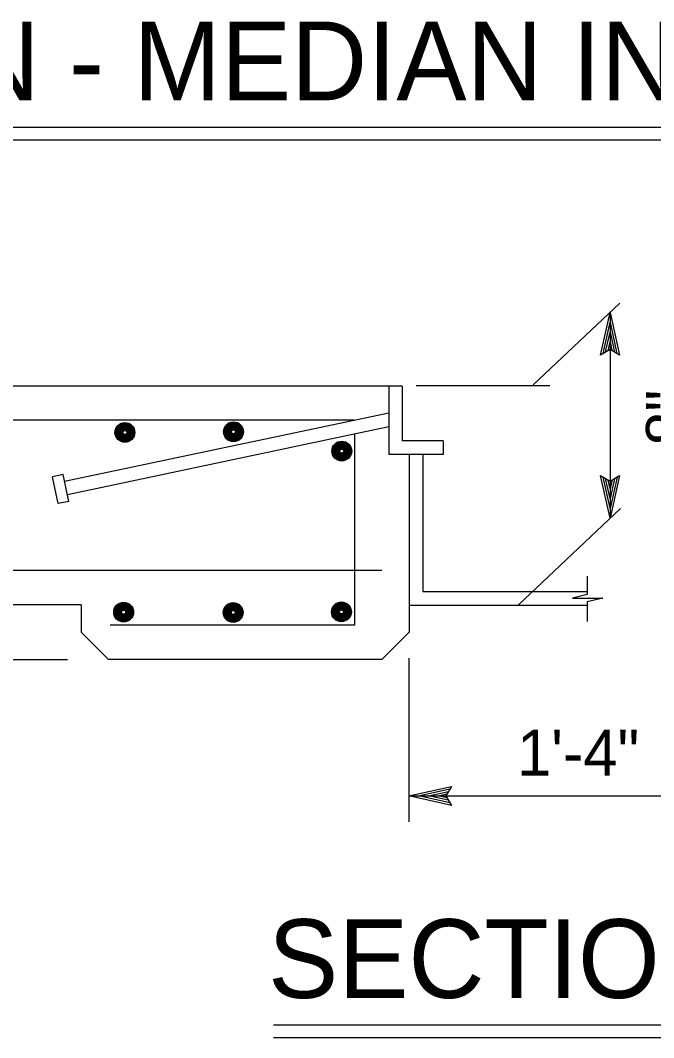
# Model space of a CAD drawing. Extents: x 0 to 2.83, y 0 to 1.83.
# Drawn here: x 0.3701 to 0.531, y 1.0014 to 1.2599 of the extents above; entities that cross this region are included whole.
import ezdxf

# ---------------------------------------------------------------- set-up
doc = ezdxf.new("R2010")
doc.units = 0
for name, color, linetype in [('212 Leaders and Dim Lines', 7, 'Continuous'), ('214 Text and Titles', 7, 'Continuous'), ('216 Rebar', 7, 'Continuous'), ('220 Structural Steel', 7, 'Continuous'), ('241 Concrete', 7, 'Continuous')]:
    doc.layers.add(name, color=color, linetype=linetype)

msp = doc.modelspace()

# ---------------------------------------------------------------- linework, layer by layer
at = {"layer": '212 Leaders and Dim Lines'}
for p, q in [((0.5004496653736593, 1.1672451991578567), (0.5224474889154557, 1.1880094385606952)), ((0.5175229947862632, 1.1747976212000963), (0.5199475125487377, 1.185647256166945)), ((0.5199475125487377, 1.185647256166945), (0.5199475125487377, 1.133377409087466)), ((0.5199475125487377, 1.185647256166945), (0.5199475125487377, 1.185647256166945)), ((0.5199475125487377, 1.185647256166945), (0.5223523454579303, 1.1747976212000963)), ((0.5181660333267848, 1.1751913182657214), (0.519944231739857, 1.183153841417987)), ((0.5199507933576177, 1.1831341565647056), (0.5217027452996489, 1.1752208455456432)), ((0.5188156334850654, 1.175611261802388), (0.519940950930977, 1.180650584242388)), ((0.519940950930977, 1.180650584242388), (0.5210728299946487, 1.1755423648159036)), ((0.5199475125487377, 1.1762444579162683), (0.5175229947862632, 1.1747976212000963)), ((0.5194455487900655, 1.1759295002637684), (0.519940950930977, 1.1781538886845495)), ((0.519940950930977, 1.1781538886845495), (0.5204265106452471, 1.1759688699703308)), ((0.5223523454579303, 1.1747976212000963), (0.5199475125487377, 1.1762444579162683)), ((0.5175229947862632, 1.1747976212000963), (0.5175229947862632, 1.1747976212000963)), ((0.5223490646490495, 1.1747976212000963), (0.5223490646490495, 1.1747976212000963)), ((0.4706730439768879, 1.1670975627582474), (0.5046392583136855, 1.1670975627582474)), ((0.5199475125487377, 1.133377409087466), (0.5175393988306645, 1.144227044054315)), ((0.5175393988306645, 1.144227044054315), (0.5175393988306645, 1.144227044054315)), ((0.5175393988306645, 1.144227044054315), (0.5199475125487377, 1.1427802073381432)), ((0.519940950930977, 1.1358937894985859), (0.5181889989889451, 1.143803819708768)), ((0.5199507933576177, 1.1383740810120233), (0.5188189142939461, 1.1434823004385077)), ((0.5199507933576177, 1.140870776569862), (0.5194685144522267, 1.1430590760929609)), ((0.5199475125487377, 1.1427802073381432), (0.5223687495023308, 1.144227044054315)), ((0.5223687495023308, 1.144227044054315), (0.5199475125487377, 1.133377409087466)), ((0.52172571096181, 1.1438366277975704), (0.5199475125487377, 1.1358741046453047)), ((0.5210761108035294, 1.1434134034520236), (0.5199507933576177, 1.1383740810120233)), ((0.5204494763074091, 1.1430951649906431), (0.5199507933576177, 1.140870776569862)), ((0.5223687495023308, 1.144227044054315), (0.5223687495023308, 1.144227044054315)), ((0.4965651876594921, 1.1113074077503047), (0.5225984061239457, 1.1358773854541848)), ((0.5199475125487377, 1.133377409087466), (0.5199475125487377, 1.133377409087466)), ((0.20525888637691403, 1.0974886407468671), (0.38208464259350305, 1.0974886407468671)), ((0.46877017482636757, 1.097787194354966), (0.46877017482636757, 1.056258715549289)), ((0.46877017482636757, 1.0628334565452264), (0.479619809793217, 1.0652382894544192)), ((0.479619809793217, 1.0652382894544192), (0.4781729730770449, 1.0628334565452264)), ((0.479619809793217, 1.065235008645539), (0.479619809793217, 1.065235008645539)), ((0.46877017482636757, 1.0628334565452264), (0.6615078541119663, 1.0628334565452264)), ((0.479619809793217, 1.0604089387827527), (0.46877017482636757, 1.0628334565452264)), ((0.46877017482636757, 1.0628334565452264), (0.46877017482636757, 1.0628334565452264)), ((0.4792293935364715, 1.0610519773232736), (0.47126687038420556, 1.062830175736346)), ((0.4712865552374868, 1.0628367373541068), (0.47919658544766974, 1.064588689296138)), ((0.4737668467509251, 1.062826894927466), (0.4788750661774093, 1.0639620548000182)), ((0.47880616919092506, 1.0617015774815546), (0.4737668467509251, 1.062826894927466)), ((0.4762635423087639, 1.062826894927466), (0.4784518418318629, 1.063312454641737)), ((0.4784879307295446, 1.0623314927865548), (0.4762635423087639, 1.062826894927466)), ((0.4781729730770449, 1.0628334565452264), (0.479619809793217, 1.0604089387827527)), ((0.479619809793217, 1.0604089387827527), (0.479619809793217, 1.0604089387827527))]:
    msp.add_line(p, q, dxfattribs=at)
at = {"layer": '214 Text and Titles'}
for p, q in [((0.3065106601133011, 1.2327469328606033), (0.8091024227386437, 1.2327469328606033)), ((0.3065106601133011, 1.2295021411939369), (0.8091023761796176, 1.2295021411939369)), ((0.43439643064623346, 1.0046194072997052), (0.6500196945351223, 1.0046194072997052)), ((0.43439643064623346, 1.0013746156330385), (0.6500196945351223, 1.0013746156330385))]:
    msp.add_line(p, q, dxfattribs=at)
at = {"layer": '216 Rebar'}
for p, q in [((0.45492516135188876, 1.1582557828260858), (0.3230596100296752, 1.1582557828260858)), ((0.4550039007650137, 1.1547223516621015), (0.4550039007650137, 1.1061729418527784)), ((0.46194609235553474, 1.1200606058427005), (0.3227938645103778, 1.1200606058427005)), ((0.4550039007650137, 1.1061729418527784), (0.3928620997649874, 1.1061729418527784)), ((0.46194609235553474, 1.0974919215557475), (0.3925012107881646, 1.0974919215557475))]:
    msp.add_line(p, q, dxfattribs=at)
for centre, radius in [((0.39664126351409984, 1.1551770717728984), 0.00251966122), ((0.39664126351409984, 1.1551770717728984), 0.002393678159), ((0.39664126351409984, 1.1551770717728984), 0.0022676950979999997), ((0.39664126351409984, 1.1551770717728984), 0.002141712037), ((0.39664126351409984, 1.1551770717728984), 0.0020157289759999996), ((0.39664126351409984, 1.1551770717728984), 0.001889745915), ((0.39664126351409984, 1.1551770717728984), 0.001763762854), ((0.39664126351409984, 1.1551770717728984), 0.001637779793), ((0.39664126351409984, 1.1551770717728984), 0.001511796732), ((0.39664126351409984, 1.1551770717728984), 0.001385813671), ((0.39664126351409984, 1.1551770717728984), 0.00125983061), ((0.39664126351409984, 1.1551770717728984), 0.0011338475489999999), ((0.39664126351409984, 1.1551770717728984), 0.0010078644879999998), ((0.39664126351409984, 1.1551770717728984), 0.000881881427), ((0.39664126351409984, 1.1551770717728984), 0.000755898366), ((0.39664126351409984, 1.1551770717728984), 0.000629915305), ((0.39664126351409984, 1.1551770717728984), 0.0005039322439999999), ((0.42424106821885166, 1.1553352067609246), 0.00251966122), ((0.42424106821885166, 1.1553352067609246), 0.002393678159), ((0.42424106821885166, 1.1553352067609246), 0.0022676950979999997), ((0.42424106821885166, 1.1553352067609246), 0.002141712037), ((0.42424106821885166, 1.1553352067609246), 0.0020157289759999996), ((0.42424106821885166, 1.1553352067609246), 0.001889745915), ((0.42424106821885166, 1.1553352067609246), 0.001763762854), ((0.42424106821885166, 1.1553352067609246), 0.001637779793), ((0.42424106821885166, 1.1553352067609246), 0.001511796732), ((0.42424106821885166, 1.1553352067609246), 0.001385813671), ((0.42424106821885166, 1.1553352067609246), 0.00125983061), ((0.42424106821885166, 1.1553352067609246), 0.0011338475489999999), ((0.42424106821885166, 1.1553352067609246), 0.0010078644879999998), ((0.42424106821885166, 1.1553352067609246), 0.000881881427), ((0.42424106821885166, 1.1553352067609246), 0.000755898366), ((0.42424106821885166, 1.1553352067609246), 0.000629915305), ((0.42424106821885166, 1.1553352067609246), 0.0005039322439999999), ((0.4517614773487035, 1.1504267885952446), 0.00251966122), ((0.4517614773487035, 1.1504267885952446), 0.002393678159), ((0.4517614773487035, 1.1504267885952446), 0.0022676950979999997), ((0.4517614773487035, 1.1504267885952446), 0.002141712037), ((0.4517614773487035, 1.1504267885952446), 0.0020157289759999996), ((0.4517614773487035, 1.1504267885952446), 0.001889745915), ((0.4517614773487035, 1.1504267885952446), 0.001763762854), ((0.4517614773487035, 1.1504267885952446), 0.001637779793), ((0.4517614773487035, 1.1504267885952446), 0.001511796732), ((0.4517614773487035, 1.1504267885952446), 0.001385813671), ((0.4517614773487035, 1.1504267885952446), 0.00125983061), ((0.4517614773487035, 1.1504267885952446), 0.0011338475489999999), ((0.4517614773487035, 1.1504267885952446), 0.0010078644879999998), ((0.4517614773487035, 1.1504267885952446), 0.000881881427), ((0.4517614773487035, 1.1504267885952446), 0.000755898366), ((0.4517614773487035, 1.1504267885952446), 0.000629915305), ((0.4517614773487035, 1.1504267885952446), 0.0005039322439999999), ((0.3963240092953832, 1.1094960731675416), 0.00251966122), ((0.3963240092953832, 1.1094960731675416), 0.002393678159), ((0.3963240092953832, 1.1094960731675416), 0.0022676950979999997), ((0.3963240092953832, 1.1094960731675416), 0.002141712037), ((0.4241616726439509, 1.1094166775926406), 0.00251966122), ((0.4241616726439509, 1.1094166775926406), 0.002393678159), ((0.4241616726439509, 1.1094166775926406), 0.0022676950979999997), ((0.4516820817738019, 1.1095751406615546), 0.00251966122), ((0.4516820817738019, 1.1095751406615546), 0.002393678159), ((0.4516820817738019, 1.1095751406615546), 0.0022676950979999997), ((0.4516820817738019, 1.1095751406615546), 0.002141712037), ((0.3963240092953832, 1.1094960731675416), 0.0020157289759999996), ((0.3963240092953832, 1.1094960731675416), 0.001889745915), ((0.3963240092953832, 1.1094960731675416), 0.001763762854), ((0.3963240092953832, 1.1094960731675416), 0.001637779793), ((0.3963240092953832, 1.1094960731675416), 0.001511796732), ((0.3963240092953832, 1.1094960731675416), 0.001385813671), ((0.3963240092953832, 1.1094960731675416), 0.00125983061), ((0.3963240092953832, 1.1094960731675416), 0.0011338475489999999), ((0.3963240092953832, 1.1094960731675416), 0.0010078644879999998), ((0.3963240092953832, 1.1094960731675416), 0.000881881427), ((0.3963240092953832, 1.1094960731675416), 0.000755898366), ((0.3963240092953832, 1.1094960731675416), 0.000629915305), ((0.3963240092953832, 1.1094960731675416), 0.0005039322439999999), ((0.4241616726439509, 1.1094166775926406), 0.002141712037), ((0.4241616726439509, 1.1094166775926406), 0.0020157289759999996), ((0.4241616726439509, 1.1094166775926406), 0.001889745915), ((0.4241616726439509, 1.1094166775926406), 0.001763762854), ((0.4241616726439509, 1.1094166775926406), 0.001637779793), ((0.4241616726439509, 1.1094166775926406), 0.001511796732), ((0.4241616726439509, 1.1094166775926406), 0.001385813671), ((0.4241616726439509, 1.1094166775926406), 0.00125983061), ((0.4241616726439509, 1.1094166775926406), 0.0011338475489999999), ((0.4241616726439509, 1.1094166775926406), 0.0010078644879999998), ((0.4241616726439509, 1.1094166775926406), 0.000881881427), ((0.4241616726439509, 1.1094166775926406), 0.000755898366), ((0.4241616726439509, 1.1094166775926406), 0.000629915305), ((0.4241616726439509, 1.1094166775926406), 0.0005039322439999999), ((0.4516820817738019, 1.1095751406615546), 0.0020157289759999996), ((0.4516820817738019, 1.1095751406615546), 0.001889745915), ((0.4516820817738019, 1.1095751406615546), 0.001763762854), ((0.4516820817738019, 1.1095751406615546), 0.001637779793), ((0.4516820817738019, 1.1095751406615546), 0.001511796732), ((0.4516820817738019, 1.1095751406615546), 0.001385813671), ((0.4516820817738019, 1.1095751406615546), 0.00125983061), ((0.4516820817738019, 1.1095751406615546), 0.0011338475489999999), ((0.4516820817738019, 1.1095751406615546), 0.0010078644879999998), ((0.4516820817738019, 1.1095751406615546), 0.000881881427), ((0.4516820817738019, 1.1095751406615546), 0.000755898366), ((0.4516820817738019, 1.1095751406615546), 0.000629915305), ((0.4516820817738019, 1.1095751406615546), 0.0005039322439999999)]:
    msp.add_circle(centre, radius, dxfattribs=at)
at = {"layer": '220 Structural Steel'}
for p, q in [((0.4636849210620445, 1.166933522314237), (0.4636849210620445, 1.1495747625290547)), ((0.46715601685730507, 1.166933522314237), (0.46715601685730507, 1.1530458583243148)), ((0.4636849210620445, 1.1600995974167632), (0.3813300565510556, 1.1427408376315806)), ((0.4636914826798052, 1.1565530430172577), (0.3820452728869406, 1.1393419196316847)), ((0.47757258505196654, 1.1530458583243148), (0.46715601685730507, 1.1530458583243148)), ((0.47757258505196654, 1.1530458583243148), (0.47757258505196654, 1.1495747625290547)), ((0.47757258505196654, 1.1495747625290547), (0.4636849210620445, 1.1495747625290547)), ((0.4723626605501962, 1.1495747625290547), (0.4723626605501962, 1.114778503545565)), ((0.380969167574232, 1.1444402966315286), (0.3782526578214197, 1.1438661550774922)), ((0.3796830904931905, 1.1370715998865808), (0.3782526578214197, 1.1438661550774922)), ((0.3824028810548827, 1.1376424606317368), (0.380969167574232, 1.1444402966315286)), ((0.3824028810548827, 1.1376424606317368), (0.3796830904931905, 1.1370715998865808)), ((0.5141536040662896, 1.118682666113013), (0.5141536040662896, 1.113958301325513)), ((0.4723626605501962, 1.114778503545565), (0.5141536040662896, 1.114778503545565)), ((0.5141536040662896, 1.113958301325513), (0.5104397284138936, 1.1130593596923357)), ((0.5104397284138936, 1.1130593596923357), (0.5181069787669411, 1.1130593596923357)), ((0.5181069787669411, 1.1130593596923357), (0.5141536040662896, 1.1120882402637944)), ((0.5141536040662896, 1.1120882402637944), (0.5141536040662896, 1.1071046915747578)), ((0.46904904358118477, 1.1113074077503047), (0.5141536040662896, 1.1113074077503047))]:
    msp.add_line(p, q, dxfattribs=at)
at = {"layer": '241 Concrete'}
for p, q in [((0.46715601685730507, 1.166933522314237), (0.3230596100296752, 1.166933522314237)), ((0.4688915647549349, 1.1495747625290547), (0.4688915647549349, 1.1044341131462683)), ((0.3855590191976435, 1.1113795855456692), (0.3227938645103778, 1.1113795855456692)), ((0.3855590191976435, 1.1113795855456692), (0.3855590191976435, 1.1044341131462683)), ((0.3925012107881646, 1.0974919215557475), (0.3855590191976435, 1.1044341131462683)), ((0.4688915647549349, 1.1044341131462683), (0.46194609235553474, 1.0974919215557475))]:
    msp.add_line(p, q, dxfattribs=at)

# ---------------------------------------------------------------- texts
at = {"layer": '212 Leaders and Dim Lines'}
msp.add_text('8"', height=0.01166655703418261, rotation=90, dxfattribs=at).set_placement((0.5407439663297992, 1.1518088645522713))
msp.add_text('1\'-4"', height=0.01166655703418261, dxfattribs=at).set_placement((0.4963180417922578, 1.0679527842332663))
at = {"layer": '214 Text and Titles'}
for s, p in [('PLAN - MEDIAN INSTALLATION', (0.30514041633822975, 1.2395885992305622)), ('SECTION C-C', (0.43302618687116207, 1.0114610736696643))]:
    msp.add_text(s, height=0.020002604166666667, dxfattribs=at).set_placement(p)

doc.saveas('drawing.dxf')
